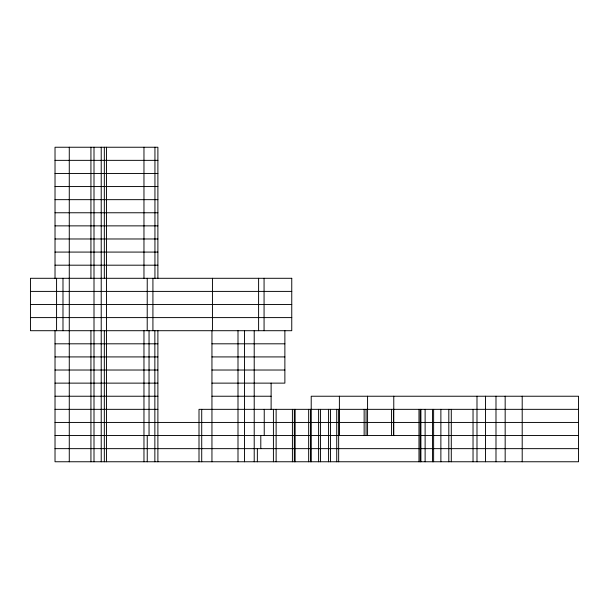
<?xml version="1.0" encoding="UTF-8"?>
<svg xmlns="http://www.w3.org/2000/svg" width="609" height="609" viewBox="0 0 609 609"><rect width="100%" height="100%" fill="white"/><g stroke="black" fill="none" stroke-linecap="round" stroke-linejoin="round"><path stroke-width="0.91" d="M55.023 160.35L157.891 160.35M55.023 173.451L157.891 173.451M55.023 186.56L157.891 186.56M55.023 199.661L157.891 199.661M55.023 212.769L157.891 212.769M55.023 225.87L157.891 225.87M55.023 238.979L157.891 238.979M55.023 252.08L157.891 252.08M55.023 265.189L157.891 265.189M30.45 291.399L291.757 291.399M30.45 304.5L291.757 304.5M30.45 317.601L291.757 317.601M55.023 343.811L157.891 343.811M211.947 343.811L284.875 343.811M55.023 356.92L157.891 356.92M211.947 356.92L284.875 356.92M55.023 370.021L157.891 370.021M211.947 370.021L284.875 370.021M55.023 383.13L157.891 383.13M211.947 383.13L284.875 383.13L284.875 330.71M55.023 396.231L157.891 396.231M211.947 396.231L271.119 396.231M55.023 409.339L157.891 409.339M578.55 409.339L199.006 409.339L199.006 461.759M55.023 422.44L578.55 422.44M55.023 435.549L578.55 435.549M55.023 448.65L578.55 448.65M522.202 396.231L522.202 461.759M505.166 396.231L505.166 461.759M495.992 396.231L495.992 461.759M485.51 396.231L485.51 461.759M476.992 396.231L476.992 461.759M473.033 409.339L473.033 461.759M451.284 409.339L451.284 461.759M448.81 409.339L448.81 461.759M440.878 409.339L440.878 461.759M433.623 409.339L433.623 461.759M432.497 409.339L432.497 461.759M425.12 409.339L425.12 461.759M420.903 409.339L420.903 461.759M420.187 409.339L420.187 461.759M418.977 409.339L418.977 461.759M393.772 396.231L393.772 435.549M393.49 409.339L393.49 435.549M391.564 409.339L391.564 435.549M367.57 396.231L367.57 435.549M366.07 409.339L366.07 435.549M364.144 409.339L364.144 435.549M339.388 396.231L339.388 435.549M338.657 409.339L338.657 461.759M336.731 409.339L336.731 461.759M330.497 409.339L330.497 461.759M328.571 409.339L328.571 461.759M320.547 409.339L320.547 461.759M318.614 409.339L318.614 461.759M311.214 461.759L311.214 396.231L578.55 396.231L578.55 461.759L55.023 461.759L55.023 330.71M310.59 409.339L310.59 461.759M308.664 409.339L308.664 461.759M295.121 409.339L295.121 461.759M294.337 409.339L294.337 461.759M292.411 409.339L292.411 461.759M276.128 409.339L276.128 461.759M273.418 409.339L273.418 461.759M271.119 383.13L271.119 409.339M264.237 409.339L264.237 435.549M264.07 278.29L264.07 330.71M260.797 435.549L260.797 448.65M258.604 278.29L258.604 330.71M257.356 448.65L257.356 461.759M254.212 330.71L254.212 461.759M244.544 330.71L244.544 461.759M237.997 330.71L237.997 461.759M212.442 278.29L212.442 330.71M211.947 330.71L211.947 461.759M201.716 409.339L201.716 461.759M157.891 278.29L157.891 147.241L55.023 147.241L55.023 278.29M157.891 330.71L157.891 461.759M154.945 147.241L154.945 278.29M154.861 330.71L154.861 461.759M152.92 278.29L152.92 330.71M149.045 330.71L149.045 435.549M147.241 278.29L147.211 330.71M147.241 435.549L147.241 461.759M143.968 147.241L143.968 278.29M143.968 330.71L143.968 461.759M106.453 147.241L106.453 461.759M104.329 147.241L104.329 278.29M104.329 330.71L104.329 461.759M101.216 147.241L101.216 461.759M94.007 147.241L94.007 461.759M90.931 147.241L90.931 278.29M90.931 330.71L90.931 461.759M69.274 147.241L69.274 461.759M62.986 278.29L62.986 330.71M56.576 278.29L56.576 330.71M291.757 278.29L30.45 278.29L30.45 330.71L291.757 330.71L291.757 278.29"/></g></svg>
